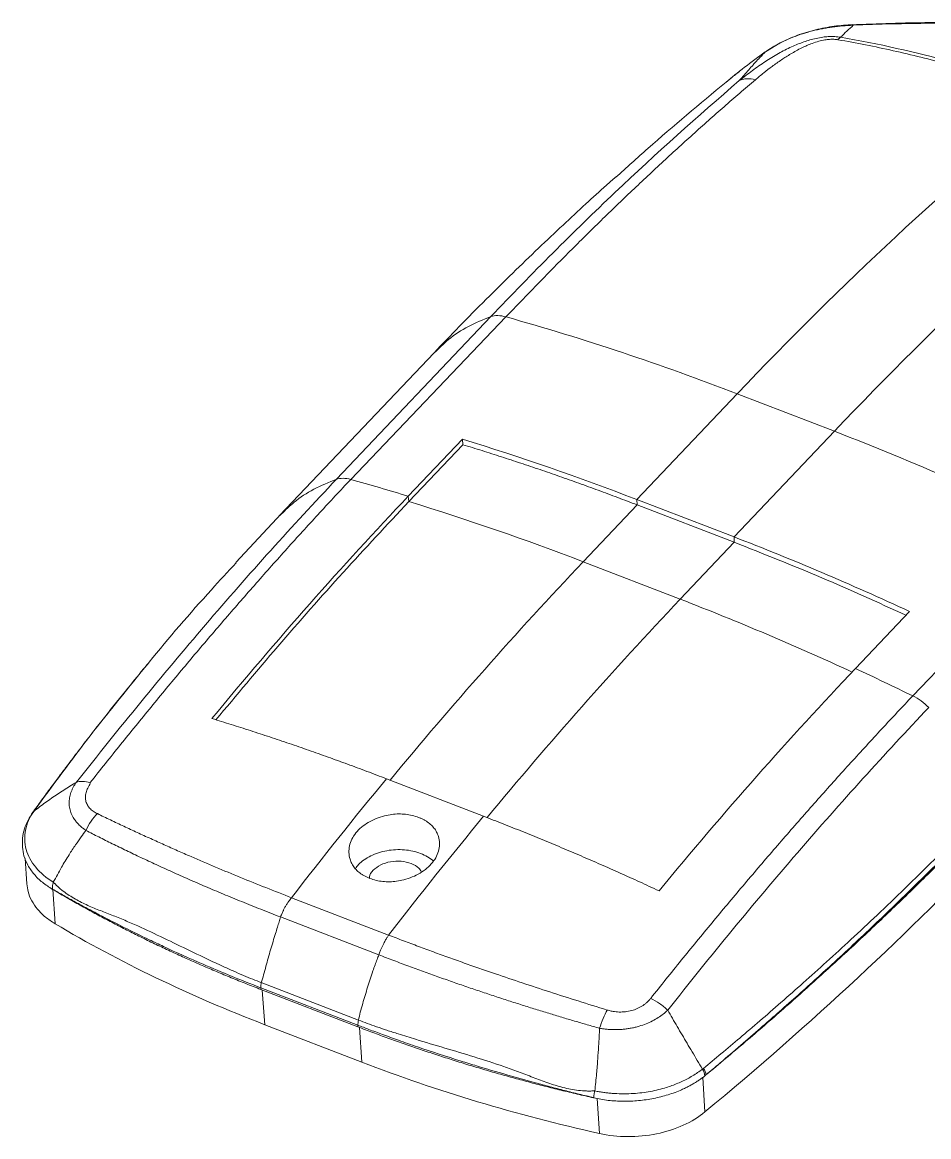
# Model space of a CAD drawing. Header units: inches. Extents: x 1127 to 2406, y 573 to 922.
# Drawn here: x 2356.93 to 2384.33, y 620.13 to 653.79 of the extents above; entities that cross this region are included whole.
import ezdxf

# ---------------------------------------------------------------- set-up
doc = ezdxf.new("R2010")
doc.units = ezdxf.units.IN

msp = doc.modelspace()

# ---------------------------------------------------------------- linework, layer by layer
at = {"color": 7, "linetype": 'Continuous', "lineweight": 15}
for p, q in [((2379.834, 653.169), (2379.39, 652.899)), ((2379.828, 653.164), (2379.832, 653.166)), ((2379.39, 652.899), (2379.314, 652.845)), ((2371.091, 644.902), (2366.423, 639.987)), ((2371.549, 644.892), (2366.856, 639.983)), ((2369.376, 643.811), (2364.708, 638.896)), ((2378.538, 642.569), (2375.506, 639.376)), ((2378.538, 642.569), (2381.474, 641.439)), ((2381.474, 641.439), (2378.441, 638.246)), ((2368.595, 639.476), (2370.231, 641.198)), ((2370.244, 641.033), (2368.611, 639.315)), ((2370.231, 641.198), (2370.244, 641.033)), ((2368.611, 639.315), (2368.595, 639.476)), ((2375.512, 639.213), (2375.506, 639.376)), ((2375.506, 639.376), (2378.441, 638.246)), ((2375.512, 639.213), (2373.88, 637.495)), ((2378.448, 638.083), (2375.512, 639.213)), ((2364.75, 638.939), (2363.387, 637.472)), ((2364.758, 638.931), (2364.714, 638.89)), ((2383.845, 633.444), (2388.539, 638.346)), ((2378.448, 638.083), (2376.816, 636.365)), ((2378.441, 638.246), (2378.448, 638.083)), ((2373.88, 637.495), (2376.816, 636.365)), ((2383.745, 635.994), (2382.109, 634.271)), ((2370.871, 629.809), (2367.936, 630.939)), ((2357.263, 629.951), (2357.241, 629.92)), ((2357.014, 628.532), (2357.066, 627.764)), ((2365.067, 627.349), (2368.002, 626.219)), ((2364.737, 626.766), (2367.708, 625.622)), ((2367.071, 623.497), (2364.136, 624.628)), ((2364.137, 624.577), (2364.136, 624.628)), ((2367.073, 623.446), (2364.137, 624.577)), ((2367.093, 623.65), (2364.153, 624.782)), ((2364.256, 623.512), (2367.191, 622.381)), ((2367.073, 623.446), (2367.071, 623.497)), ((2377.593, 621.994), (2377.559, 621.966))]:
    msp.add_line(p, q, dxfattribs=at)
at = {"color": 8, "linetype": 'Continuous', "lineweight": 15}
for p, q in [((2379.821, 653.16), (2379.828, 653.164)), ((2357.245, 629.917), (2357.273, 629.953)), ((2357.293, 629.982), (2357.267, 629.948)), ((2357.848, 627.602), (2357.919, 626.561)), ((2364.184, 624.559), (2364.256, 623.512)), ((2367.12, 623.429), (2367.191, 622.381)), ((2377.494, 621.921), (2377.564, 620.878)), ((2374.302, 621.284), (2374.374, 620.224))]:
    msp.add_line(p, q, dxfattribs=at)
at = {"color": 7, "linetype": 'Continuous', "lineweight": 15}
for centre, radius, start, end in [((2350.768, 570.685), 77.062, 68.87712, 74.35527), ((2349.938, 559.761), 87.554, 63.83926, 68.88822), ((2347.26, 569.627), 73.034, 73.0155, 74.43671), ((2345.75, 564.578), 78.155, 68.90446, 72.99179), ((2343.671, 551.433), 91.322, 63.90172, 65.10819)]:
    msp.add_arc(centre, radius, start, end, dxfattribs=at)
at = {"color": 8, "linetype": 'Continuous', "lineweight": 15}
for centre, radius, start, end in [((2467.16, 549.097), 128.512, 136.53914, 140.4671), ((2470.096, 547.966), 128.513, 136.53915, 140.46736), ((2345.87, 556.126), 86, 65.15208, 68.90993)]:
    msp.add_arc(centre, radius, start, end, dxfattribs=at)
at = {"color": 7, "linetype": 'Continuous', "lineweight": 15}
for points, knots in [([(2386.712, 653.77), (2385.93, 653.781), (2384.364, 653.803), (2382.784, 653.748), (2381.995, 653.72)], [0, 0, 0, 0, 0.499995, 1, 1, 1, 1]), ([(2382.036, 653.722), (2381.847, 653.71), (2381.468, 653.684), (2380.898, 653.572), (2380.336, 653.407), (2379.989, 653.242), (2379.815, 653.16)], [0, 0, 0, 0, 0.2481556, 0.4973886, 0.7479206, 1, 1, 1, 1]), ([(2382.046, 653.702), (2381.992, 653.7), (2381.885, 653.696), (2381.725, 653.685), (2381.568, 653.669), (2381.413, 653.65), (2381.261, 653.627), (2381.112, 653.6), (2380.909, 653.557), (2380.657, 653.493), (2380.361, 653.397), (2380.081, 653.287), (2379.907, 653.202), (2379.821, 653.16)], [0, 0, 0, 0, 0.07034, 0.139716, 0.208087, 0.275413, 0.341662, 0.406805, 0.470816, 0.608958, 0.743272, 0.873642, 1, 1, 1, 1]), ([(2381.661, 653.341), (2381.633, 653.345), (2381.576, 653.354), (2381.485, 653.361), (2381.389, 653.363), (2381.27, 653.359), (2381.112, 653.343), (2380.861, 653.298), (2380.537, 653.202), (2380.157, 653.046), (2379.769, 652.846), (2379.376, 652.605), (2378.981, 652.331), (2378.731, 652.132), (2378.601, 652.029)], [0, 0, 0, 0, 0.023316, 0.047593, 0.072759, 0.098802, 0.140373, 0.195066, 0.297767, 0.410938, 0.542141, 0.683827, 0.836362, 1, 1, 1, 1]), ([(2381.584, 653.266), (2381.564, 653.269), (2381.525, 653.275), (2381.462, 653.28), (2381.396, 653.281), (2381.329, 653.278), (2381.259, 653.271), (2381.149, 653.255), (2380.993, 653.219), (2380.756, 653.141), (2380.468, 653.014), (2380.163, 652.846), (2379.867, 652.657), (2379.598, 652.467), (2379.334, 652.264), (2379.171, 652.127), (2379.087, 652.056)], [0, 0, 0, 0, 0.01855, 0.037137, 0.056018, 0.075438, 0.09562, 0.116767, 0.173236, 0.238005, 0.35198, 0.488578, 0.609285, 0.743444, 0.86747, 1, 1, 1, 1]), ([(2379.821, 653.16), (2379.784, 653.14), (2379.71, 653.101), (2379.601, 653.037), (2379.492, 652.969), (2379.42, 652.92), (2379.384, 652.895)], [0, 0, 0, 0, 0.244653, 0.492928, 0.744742, 1, 1, 1, 1]), ([(2388.123, 651.467), (2387.993, 651.517), (2387.732, 651.616), (2387.338, 651.758), (2386.942, 651.897), (2386.409, 652.076), (2385.738, 652.287), (2384.92, 652.523), (2384.094, 652.74), (2383.259, 652.937), (2382.424, 653.115), (2381.863, 653.216), (2381.584, 653.266)], [0, 0, 0, 0, 0.06238, 0.124839, 0.187381, 0.250014, 0.375303, 0.500024, 0.626652, 0.752155, 0.876587, 1, 1, 1, 1]), ([(2388.233, 651.533), (2387.187, 651.935), (2386.114, 652.288), (2383.921, 652.893), (2382.801, 653.144), (2381.661, 653.341)], [0, 0, 0, 0, 0.5, 0.5, 1, 1, 1, 1]), ([(2378.203, 651.987), (2378.366, 652.122), (2378.559, 652.277), (2378.962, 652.589), (2379.173, 652.747), (2379.384, 652.895)], [0, 0, 0, 0, 0.5, 0.5, 1, 1, 1, 1]), ([(2379.384, 652.895), (2379.354, 652.864), (2379.289, 652.796), (2379.182, 652.682), (2379.079, 652.571), (2378.967, 652.449), (2378.85, 652.318), (2378.721, 652.171), (2378.638, 652.073), (2378.601, 652.029)], [0, 0, 0, 0, 0.119148, 0.257756, 0.415961, 0.512662, 0.682167, 0.858649, 1, 1, 1, 1]), ([(2378.606, 652.31), (2378.554, 652.269), (2378.407, 652.153), (2378.281, 652.049), (2378.2, 651.983)], [0, 0, 0, 0, 0.358497, 1, 1, 1, 1]), ([(2379.087, 652.056), (2378.999, 652.08), (2378.911, 652.09), (2378.745, 652.081), (2378.668, 652.061), (2378.601, 652.029)], [0, 0, 0, 0, 0.5, 0.5, 1, 1, 1, 1]), ([(2378.601, 652.029), (2377.352, 650.96), (2376.097, 649.836), (2373.59, 647.462), (2372.337, 646.213), (2371.091, 644.902)], [0, 0, 0, 0, 0.5, 0.5, 1, 1, 1, 1]), ([(2379.087, 652.056), (2378.929, 651.922), (2378.613, 651.652), (2378.14, 651.241), (2377.666, 650.824), (2377.193, 650.401), (2376.721, 649.973), (2376.248, 649.539), (2375.776, 649.099), (2375.304, 648.654), (2374.833, 648.203), (2374.362, 647.747), (2373.892, 647.285), (2373.422, 646.817), (2372.953, 646.344), (2372.484, 645.866), (2372.016, 645.382), (2371.705, 645.055), (2371.549, 644.892)], [0, 0, 0, 0, 0.062606, 0.125198, 0.187775, 0.250339, 0.312888, 0.375423, 0.437944, 0.500451, 0.562944, 0.625422, 0.687887, 0.750337, 0.812774, 0.875197, 0.937605, 1, 1, 1, 1]), ([(2374.868, 649.109), (2375.19, 649.401), (2376.266, 650.377), (2377.405, 651.324), (2378.203, 651.987)], [0, 0, 0, 0, 0.299305, 1, 1, 1, 1]), ([(2374.861, 649.117), (2374.769, 649.034), (2374.472, 648.768), (2373.943, 648.288), (2373.257, 647.654), (2372.518, 646.958), (2371.741, 646.21), (2370.94, 645.419), (2370.146, 644.615), (2369.627, 644.073), (2369.375, 643.809)], [0, 0, 0, 0, 0.050956, 0.164479, 0.288802, 0.422183, 0.562824, 0.708915, 0.858632, 1, 1, 1, 1]), ([(2371.091, 644.902), (2371.154, 644.924), (2371.226, 644.935), (2371.382, 644.931), (2371.465, 644.917), (2371.549, 644.892)], [0, 0, 0, 0, 0.5, 0.5, 1, 1, 1, 1]), ([(2370.244, 641.033), (2370.438, 640.973), (2370.826, 640.854), (2371.41, 640.667), (2371.995, 640.476), (2372.58, 640.279), (2373.165, 640.077), (2373.752, 639.869), (2374.338, 639.656), (2374.925, 639.438), (2375.317, 639.288), (2375.512, 639.213)], [0, 0, 0, 0, 0.111178, 0.22234, 0.333485, 0.444613, 0.555724, 0.666818, 0.777896, 0.888956, 1, 1, 1, 1]), ([(2366.423, 639.987), (2365.095, 638.589), (2363.777, 637.121), (2361.158, 634.063), (2359.857, 632.471), (2358.562, 630.833)], [0, 0, 0, 0, 0.5, 0.5, 1, 1, 1, 1]), ([(2366.856, 639.983), (2366.7, 639.817), (2366.388, 639.486), (2365.922, 638.982), (2365.455, 638.473), (2364.989, 637.959), (2364.524, 637.44), (2364.059, 636.915), (2363.594, 636.386), (2363.13, 635.852), (2362.667, 635.313), (2362.204, 634.769), (2361.742, 634.22), (2361.281, 633.666), (2360.82, 633.108), (2360.36, 632.544), (2359.9, 631.976), (2359.442, 631.404), (2359.137, 631.019), (2358.984, 630.826)], [0, 0, 0, 0, 0.05895, 0.117885, 0.176804, 0.235707, 0.294594, 0.353465, 0.41232, 0.47116, 0.529984, 0.588791, 0.647583, 0.706359, 0.765119, 0.823863, 0.882592, 0.941304, 1, 1, 1, 1]), ([(2362.781, 632.721), (2363.403, 633.464), (2364.679, 634.989), (2366.623, 637.19), (2367.949, 638.606), (2368.611, 639.315)], [0, 0, 0, 0, 0.321891, 0.660946, 1, 1, 1, 1]), ([(2378.448, 638.083), (2379.33, 637.735), (2381.06, 637.052), (2382.791, 636.266), (2383.638, 635.881)], [0, 0, 0, 0, 0.5103654, 1, 1, 1, 1]), ([(2360.749, 634.443), (2360.754, 634.449), (2361.353, 635.196), (2362.23, 636.206), (2363.143, 637.195), (2363.393, 637.465)], [0, 0, 0, 0, 0.0055599, 0.727595, 1, 1, 1, 1]), ([(2360.729, 634.418), (2360.684, 634.365), (2360.455, 634.091), (2359.987, 633.516), (2359.328, 632.692), (2358.8, 632.012), (2358.452, 631.555), (2358.268, 631.312), (2358.06, 631.036), (2357.816, 630.708), (2357.545, 630.34), (2357.357, 630.081), (2357.263, 629.951)], [0, 0, 0, 0, 0.036101, 0.18743, 0.389761, 0.592761, 0.644231, 0.695367, 0.755466, 0.82829, 0.91384, 1, 1, 1, 1]), ([(2375.923, 624.307), (2376.077, 624.5), (2376.385, 624.886), (2376.848, 625.459), (2377.312, 626.027), (2377.776, 626.59), (2378.241, 627.148), (2378.706, 627.701), (2379.172, 628.25), (2379.638, 628.792), (2380.104, 629.33), (2380.571, 629.863), (2381.038, 630.39), (2381.505, 630.913), (2381.973, 631.43), (2382.441, 631.941), (2382.909, 632.448), (2383.377, 632.949), (2383.689, 633.279), (2383.845, 633.444)], [0, 0, 0, 0, 0.058938, 0.117861, 0.17677, 0.235665, 0.294545, 0.353411, 0.412263, 0.4711, 0.529924, 0.588733, 0.647528, 0.706308, 0.765075, 0.823827, 0.882566, 0.94129, 1, 1, 1, 1]), ([(2384.326, 633.092), (2384.257, 633.165), (2384.18, 633.233), (2384.016, 633.353), (2383.929, 633.404), (2383.845, 633.443)], [0, 0, 0, 0, 0.5, 0.5, 1, 1, 1, 1]), ([(2376.438, 623.949), (2377.731, 625.588), (2379.04, 627.177), (2381.674, 630.229), (2383, 631.695), (2384.326, 633.092)], [0, 0, 0, 0, 0.5, 0.5, 1, 1, 1, 1]), ([(2367.936, 630.939), (2367.739, 631.014), (2367.346, 631.165), (2366.758, 631.383), (2366.17, 631.597), (2365.583, 631.805), (2364.996, 632.007), (2364.411, 632.204), (2363.826, 632.395), (2363.243, 632.581), (2362.855, 632.7), (2362.661, 632.76)], [0, 0, 0, 0, 0.111312, 0.222574, 0.333785, 0.444946, 0.556057, 0.667117, 0.778128, 0.889089, 1, 1, 1, 1]), ([(2358.562, 630.833), (2358.498, 630.794), (2358.369, 630.716), (2358.18, 630.597), (2357.993, 630.475), (2357.809, 630.35), (2357.627, 630.221), (2357.447, 630.089), (2357.331, 629.999), (2357.273, 629.953)], [0, 0, 0, 0, 0.136273, 0.274574, 0.414997, 0.557643, 0.702616, 0.850029, 1, 1, 1, 1]), ([(2358.562, 630.833), (2358.546, 630.809), (2358.512, 630.76), (2358.469, 630.685), (2358.431, 630.608), (2358.4, 630.529), (2358.375, 630.449), (2358.357, 630.369), (2358.346, 630.287), (2358.343, 630.206), (2358.348, 630.124), (2358.365, 630.017), (2358.405, 629.885), (2358.477, 629.751), (2358.561, 629.636), (2358.65, 629.54), (2358.748, 629.455), (2358.819, 629.404), (2358.852, 629.381)], [0, 0, 0, 0, 0.04896, 0.098154, 0.147703, 0.197625, 0.247855, 0.29836, 0.349155, 0.400277, 0.451764, 0.503578, 0.606539, 0.710572, 0.783916, 0.860375, 0.935623, 1, 1, 1, 1]), ([(2358.984, 630.826), (2358.903, 630.848), (2358.824, 630.861), (2358.681, 630.863), (2358.616, 630.853), (2358.562, 630.833)], [0, 0, 0, 0, 0.5, 0.5, 1, 1, 1, 1]), ([(2358.984, 630.826), (2358.983, 630.819), (2358.981, 630.805), (2358.973, 630.782), (2358.963, 630.761), (2358.946, 630.732), (2358.921, 630.688), (2358.89, 630.628), (2358.855, 630.535), (2358.831, 630.419), (2358.841, 630.285), (2358.884, 630.162), (2358.96, 630.053), (2359.063, 629.959), (2359.153, 629.912), (2359.198, 629.888)], [0, 0, 0, 0, 0.019265, 0.039784, 0.061737, 0.078831, 0.121858, 0.184912, 0.247339, 0.375923, 0.503952, 0.627419, 0.75191, 0.874875, 1, 1, 1, 1]), ([(2377.519, 622.193), (2377.695, 622.34), (2378.063, 622.644), (2378.629, 623.121), (2379.233, 623.637), (2379.873, 624.192), (2380.547, 624.786), (2381.253, 625.421), (2381.999, 626.103), (2382.789, 626.842), (2383.628, 627.646), (2384.513, 628.514), (2385.441, 629.447), (2386.063, 630.096), (2386.383, 630.43)], [0, 0, 0, 0, 0.05545, 0.115385, 0.179802, 0.248699, 0.322075, 0.399928, 0.482256, 0.571758, 0.668283, 0.77183, 0.882401, 1, 1, 1, 1]), ([(2377.593, 621.998), (2377.736, 622.118), (2378.089, 622.413), (2378.639, 622.884), (2379.213, 623.382), (2379.963, 624.039), (2380.681, 624.678), (2381.442, 625.371), (2382.253, 626.121), (2383.276, 627.091), (2384.427, 628.219), (2385.472, 629.274), (2386.125, 629.956), (2386.438, 630.283)], [0, 0, 0, 0, 0.044959, 0.111029, 0.174982, 0.229152, 0.353739, 0.410672, 0.482313, 0.62621, 0.760456, 0.885053, 1, 1, 1, 1]), ([(2386.443, 630.239), (2386.274, 630.061), (2385.934, 629.705), (2385.417, 629.174), (2384.894, 628.645), (2384.366, 628.118), (2383.833, 627.594), (2383.294, 627.073), (2382.749, 626.554), (2382.199, 626.037), (2381.643, 625.523), (2381.081, 625.011), (2380.514, 624.502), (2379.941, 623.995), (2379.363, 623.491), (2378.779, 622.99), (2378.19, 622.49), (2377.792, 622.159), (2377.593, 621.994)], [0, 0, 0, 0, 0.06256, 0.125097, 0.187612, 0.250111, 0.312595, 0.375069, 0.437536, 0.5, 0.562464, 0.624931, 0.687405, 0.749889, 0.812388, 0.874903, 0.93744, 1, 1, 1, 1]), ([(2357.251, 629.934), (2357.199, 629.855), (2357.092, 629.694), (2356.988, 629.427), (2356.925, 629.142), (2356.932, 628.948), (2356.935, 628.848)], [0, 0, 0, 0, 0.236125, 0.481555, 0.736245, 1, 1, 1, 1]), ([(2357.867, 627.814), (2357.654, 627.947), (2357.475, 628.099), (2357.197, 628.434), (2357.1, 628.616), (2356.994, 628.997), (2356.987, 629.194), (2357.064, 629.584), (2357.147, 629.776), (2357.273, 629.953)], [0, 0, 0, 0, 0.25, 0.25, 0.5, 0.5, 0.75, 0.75, 1, 1, 1, 1]), ([(2359.198, 629.888), (2359.13, 629.823), (2359.065, 629.744), (2358.947, 629.571), (2358.894, 629.477), (2358.852, 629.381)], [0, 0, 0, 0, 0.5, 0.5, 1, 1, 1, 1]), ([(2359.198, 629.888), (2359.331, 629.824), (2359.597, 629.696), (2360, 629.506), (2360.403, 629.318), (2360.808, 629.133), (2361.213, 628.949), (2361.62, 628.768), (2362.137, 628.542), (2362.769, 628.272), (2363.523, 627.959), (2364.288, 627.651), (2364.807, 627.45), (2365.067, 627.349)], [0, 0, 0, 0, 0.073194, 0.145793, 0.217803, 0.289232, 0.360087, 0.430378, 0.500112, 0.625509, 0.750588, 0.875401, 1, 1, 1, 1]), ([(2367.432, 627.932), (2367.404, 627.943), (2367.348, 627.966), (2367.27, 628.005), (2367.197, 628.047), (2367.131, 628.094), (2367.07, 628.143), (2367.016, 628.196), (2366.968, 628.253), (2366.925, 628.314), (2366.889, 628.377), (2366.858, 628.445), (2366.82, 628.555), (2366.794, 628.712), (2366.811, 628.915), (2366.881, 629.117), (2367.005, 629.307), (2367.173, 629.481), (2367.382, 629.627), (2367.62, 629.743), (2367.863, 629.82), (2368.095, 629.866), (2368.309, 629.883), (2368.517, 629.872), (2368.721, 629.837), (2368.846, 629.794), (2368.909, 629.772)], [0, 0, 0, 0, 0.0235599, 0.046562, 0.0691171, 0.0913432, 0.1133633, 0.1353038, 0.1572928, 0.1794571, 0.2019208, 0.2248033, 0.2482172, 0.3115943, 0.3740228, 0.4368817, 0.5001806, 0.5634311, 0.6262421, 0.6885493, 0.7518375, 0.8026014, 0.8514797, 0.8997801, 0.9488561, 1, 1, 1, 1]), ([(2368.909, 629.772), (2368.938, 629.761), (2368.994, 629.738), (2369.072, 629.699), (2369.144, 629.657), (2369.211, 629.611), (2369.271, 629.562), (2369.326, 629.509), (2369.374, 629.453), (2369.416, 629.394), (2369.453, 629.331), (2369.483, 629.264), (2369.521, 629.155), (2369.547, 629.001), (2369.529, 628.8), (2369.459, 628.6), (2369.335, 628.41), (2369.167, 628.236), (2368.958, 628.089), (2368.72, 627.971), (2368.477, 627.891), (2368.245, 627.843), (2368.032, 627.824), (2367.824, 627.833), (2367.621, 627.867), (2367.496, 627.91), (2367.432, 627.932)], [0, 0, 0, 0, 0.023592, 0.046623, 0.069204, 0.091452, 0.113489, 0.135443, 0.15744, 0.179609, 0.202073, 0.224951, 0.248356, 0.311624, 0.373948, 0.436744, 0.500008, 0.563293, 0.626167, 0.688578, 0.751976, 0.802754, 0.851625, 0.899896, 0.948923, 1, 1, 1, 1]), ([(2376.175, 627.556), (2375.979, 627.646), (2375.587, 627.827), (2374.998, 628.093), (2374.409, 628.354), (2373.82, 628.609), (2373.23, 628.86), (2372.64, 629.105), (2372.051, 629.345), (2371.461, 629.58), (2371.068, 629.733), (2370.871, 629.809)], [0, 0, 0, 0, 0.110911, 0.221872, 0.332883, 0.443943, 0.555054, 0.666215, 0.777426, 0.888688, 1, 1, 1, 1]), ([(2358.852, 629.381), (2358.805, 629.318), (2358.698, 629.175), (2358.527, 628.929), (2358.326, 628.622), (2358.097, 628.246), (2357.948, 627.965), (2357.867, 627.814)], [0, 0, 0, 0, 0.126994, 0.286486, 0.483176, 0.720274, 1, 1, 1, 1]), ([(2358.852, 629.381), (2358.982, 629.315), (2359.246, 629.18), (2359.653, 628.977), (2360.078, 628.77), (2360.52, 628.559), (2360.98, 628.344), (2361.459, 628.126), (2361.957, 627.905), (2362.474, 627.681), (2363.01, 627.455), (2363.566, 627.226), (2364.143, 626.996), (2364.537, 626.843), (2364.737, 626.766)], [0, 0, 0, 0, 0.071572, 0.145283, 0.221136, 0.299129, 0.379263, 0.461535, 0.545946, 0.632494, 0.721177, 0.811995, 0.90494, 1, 1, 1, 1]), ([(2357.844, 627.6), (2357.738, 627.668), (2357.525, 627.807), (2357.277, 628.054), (2357.089, 628.323), (2356.97, 628.599), (2356.947, 628.786), (2356.937, 628.873)], [0, 0, 0, 0, 0.20529, 0.411361, 0.616099, 0.821394, 1, 1, 1, 1]), ([(2368.969, 628.685), (2368.892, 628.711), (2368.737, 628.762), (2368.479, 628.799), (2368.213, 628.804), (2367.947, 628.774), (2367.692, 628.71), (2367.458, 628.616), (2367.255, 628.495), (2367.097, 628.363), (2367.03, 628.267), (2367, 628.224)], [0, 0, 0, 0, 0.113932, 0.227865, 0.341797, 0.45573, 0.569662, 0.683595, 0.797527, 0.91146, 1, 1, 1, 1]), ([(2369.354, 628.452), (2369.352, 628.454), (2369.308, 628.506), (2369.181, 628.589), (2369.04, 628.653), (2368.969, 628.685)], [0, 0, 0, 0, 0.019411, 0.509705, 1, 1, 1, 1]), ([(2368.682, 628.383), (2368.584, 628.411), (2368.389, 628.467), (2368.055, 628.446), (2367.749, 628.35), (2367.527, 628.185), (2367.413, 628.031), (2367.419, 627.944), (2367.421, 627.928)], [0, 0, 0, 0, 0.191286, 0.382571, 0.573857, 0.765143, 0.956428, 1, 1, 1, 1]), ([(2368.996, 628.124), (2368.973, 628.166), (2368.914, 628.275), (2368.77, 628.342), (2368.682, 628.383)], [0, 0, 0, 0, 0.389909, 1, 1, 1, 1]), ([(2357.071, 627.766), (2357.079, 627.687), (2357.097, 627.513), (2357.206, 627.253), (2357.381, 626.995), (2357.616, 626.758), (2357.818, 626.626), (2357.919, 626.561)], [0, 0, 0, 0, 0.171426, 0.37857, 0.585713, 0.792857, 1, 1, 1, 1]), ([(2357.867, 627.814), (2357.863, 627.799), (2357.854, 627.771), (2357.845, 627.728), (2357.84, 627.685), (2357.839, 627.645), (2357.842, 627.62), (2357.843, 627.608)], [0, 0, 0, 0, 0.198823, 0.399912, 0.601567, 0.802068, 1, 1, 1, 1]), ([(2364.136, 624.628), (2364.136, 624.628), (2363.545, 624.855), (2362.553, 625.259), (2361.445, 625.756), (2360.392, 626.255), (2359.624, 626.639), (2358.891, 627.025), (2358.536, 627.216), (2358.186, 627.41), (2357.957, 627.542), (2357.843, 627.608)], [0, 0, 0, 0, 0.0000045, 0.2623462, 0.4482146, 0.5163205, 0.7620136, 0.8219531, 0.8819134, 0.9411968, 1, 1, 1, 1]), ([(2364.137, 624.577), (2363.987, 624.635), (2363.687, 624.752), (2363.242, 624.931), (2362.801, 625.114), (2362.365, 625.301), (2361.933, 625.491), (2361.504, 625.686), (2361.081, 625.883), (2360.661, 626.085), (2360.246, 626.29), (2359.835, 626.499), (2359.428, 626.712), (2359.025, 626.928), (2358.627, 627.148), (2358.233, 627.372), (2357.974, 627.523), (2357.844, 627.6)], [0, 0, 0, 0, 0.066832, 0.133593, 0.200294, 0.266947, 0.333561, 0.400147, 0.466718, 0.533282, 0.599853, 0.666439, 0.733053, 0.799706, 0.866407, 0.933168, 1, 1, 1, 1]), ([(2364.153, 624.782), (2364.067, 624.816), (2363.887, 624.886), (2363.609, 625.002), (2363.311, 625.13), (2362.939, 625.298), (2362.398, 625.55), (2361.701, 625.889), (2360.911, 626.271), (2360.255, 626.57), (2359.731, 626.788), (2359.337, 626.937), (2358.953, 627.091), (2358.577, 627.275), (2358.269, 627.464), (2358.062, 627.626), (2357.963, 627.718), (2357.916, 627.765), (2357.893, 627.79), (2357.879, 627.804), (2357.87, 627.811), (2357.867, 627.814)], [0, 0, 0, 0, 0.038183, 0.079723, 0.124623, 0.173143, 0.249378, 0.374198, 0.498921, 0.623418, 0.685592, 0.747739, 0.809836, 0.872022, 0.934917, 0.967076, 0.983466, 0.991759, 0.995096, 0.998156, 1, 1, 1, 1]), ([(2365.067, 627.349), (2365.053, 627.332), (2365.023, 627.296), (2364.977, 627.234), (2364.929, 627.162), (2364.881, 627.085), (2364.838, 627.006), (2364.798, 626.921), (2364.765, 626.84), (2364.744, 626.786), (2364.737, 626.766)], [0, 0, 0, 0, 0.108413, 0.22792, 0.358519, 0.500211, 0.628435, 0.75015, 0.908087, 1, 1, 1, 1]), ([(2364.737, 626.766), (2364.722, 626.718), (2364.691, 626.614), (2364.64, 626.448), (2364.551, 626.166), (2364.456, 625.856), (2364.361, 625.525), (2364.293, 625.271), (2364.226, 625.022), (2364.176, 624.859), (2364.153, 624.782)], [0, 0, 0, 0, 0.072138, 0.155226, 0.249279, 0.498216, 0.623134, 0.74809, 0.881219, 1, 1, 1, 1]), ([(2367.708, 625.622), (2367.715, 625.642), (2367.733, 625.697), (2367.767, 625.777), (2367.806, 625.863), (2367.847, 625.953), (2367.894, 626.047), (2367.948, 626.14), (2367.985, 626.193), (2368.002, 626.219)], [0, 0, 0, 0, 0.091351, 0.249869, 0.371323, 0.49983, 0.680867, 0.847591, 1, 1, 1, 1]), ([(2368.002, 626.219), (2368.151, 626.161), (2368.45, 626.047), (2368.903, 625.877), (2369.359, 625.708), (2369.82, 625.541), (2370.285, 625.375), (2370.754, 625.21), (2371.338, 625.009), (2372.044, 624.772), (2372.879, 624.498), (2373.733, 624.226), (2374.313, 624.046), (2374.606, 623.955)], [0, 0, 0, 0, 0.071174, 0.142411, 0.213723, 0.285117, 0.356604, 0.428194, 0.499895, 0.622283, 0.746401, 0.872293, 1, 1, 1, 1]), ([(2367.708, 625.622), (2367.689, 625.575), (2367.649, 625.475), (2367.589, 625.312), (2367.491, 625.033), (2367.391, 624.725), (2367.291, 624.397), (2367.215, 624.146), (2367.145, 623.898), (2367.11, 623.73), (2367.093, 623.65)], [0, 0, 0, 0, 0.072138, 0.155225, 0.249278, 0.498215, 0.623133, 0.748089, 0.881219, 1, 1, 1, 1]), ([(2367.708, 625.622), (2367.858, 625.564), (2368.157, 625.449), (2368.605, 625.281), (2369.05, 625.118), (2369.491, 624.96), (2369.927, 624.806), (2370.359, 624.657), (2370.786, 624.513), (2371.208, 624.373), (2371.624, 624.237), (2372.035, 624.106), (2372.44, 623.979), (2372.84, 623.856), (2373.233, 623.737), (2373.62, 623.622), (2374, 623.511), (2374.253, 623.439), (2374.377, 623.403)], [0, 0, 0, 0, 0.071236, 0.141317, 0.21024, 0.277999, 0.344592, 0.410018, 0.474277, 0.537368, 0.59929, 0.660043, 0.719627, 0.778042, 0.835287, 0.891361, 0.946265, 1, 1, 1, 1]), ([(2374.606, 623.955), (2374.625, 623.95), (2374.664, 623.938), (2374.724, 623.924), (2374.795, 623.91), (2374.877, 623.899), (2375.002, 623.892), (2375.16, 623.898), (2375.346, 623.933), (2375.52, 623.994), (2375.652, 624.065), (2375.746, 624.131), (2375.811, 624.186), (2375.871, 624.244), (2375.905, 624.286), (2375.923, 624.307)], [0, 0, 0, 0, 0.041916, 0.083615, 0.125227, 0.1882, 0.250548, 0.375505, 0.500446, 0.625283, 0.75007, 0.812141, 0.874991, 0.937285, 1, 1, 1, 1]), ([(2375.923, 624.307), (2376.012, 624.265), (2376.103, 624.212), (2376.279, 624.09), (2376.363, 624.021), (2376.438, 623.949)], [0, 0, 0, 0, 0.5, 0.5, 1, 1, 1, 1]), ([(2374.606, 623.955), (2374.564, 623.879), (2374.523, 623.792), (2374.445, 623.603), (2374.409, 623.503), (2374.377, 623.403)], [0, 0, 0, 0, 0.5, 0.5, 1, 1, 1, 1]), ([(2374.377, 623.403), (2374.415, 623.397), (2374.492, 623.385), (2374.609, 623.373), (2374.728, 623.365), (2374.849, 623.362), (2374.971, 623.365), (2375.093, 623.373), (2375.216, 623.387), (2375.338, 623.407), (2375.459, 623.433), (2375.609, 623.474), (2375.785, 623.535), (2375.977, 623.622), (2376.15, 623.723), (2376.305, 623.832), (2376.394, 623.91), (2376.438, 623.949)], [0, 0, 0, 0, 0.0521048, 0.1043578, 0.1567928, 0.2094703, 0.2624495, 0.3156974, 0.3691737, 0.4228643, 0.4767771, 0.5309304, 0.6283011, 0.7251645, 0.8188042, 0.9103897, 1, 1, 1, 1]), ([(2376.438, 623.949), (2376.485, 623.868), (2376.58, 623.703), (2376.725, 623.455), (2376.873, 623.204), (2377.023, 622.95), (2377.176, 622.693), (2377.332, 622.432), (2377.436, 622.257), (2377.488, 622.169)], [0, 0, 0, 0, 0.136449, 0.274865, 0.415344, 0.557987, 0.702901, 0.850199, 1, 1, 1, 1]), ([(2367.071, 623.497), (2367.182, 623.455), (2367.429, 623.36), (2367.84, 623.208), (2368.328, 623.031), (2369.114, 622.757), (2369.902, 622.499), (2370.805, 622.223), (2371.553, 622.003), (2372.296, 621.795), (2372.881, 621.638), (2373.321, 621.523), (2373.759, 621.413), (2374.053, 621.344), (2374.199, 621.309)], [0, 0, 0, 0, 0.0493759, 0.1095641, 0.1805651, 0.2623783, 0.4501971, 0.5163477, 0.642734, 0.7620436, 0.8223878, 0.8819303, 0.9411269, 1, 1, 1, 1]), ([(2367.093, 623.65), (2367.179, 623.617), (2367.36, 623.549), (2367.645, 623.448), (2367.957, 623.341), (2368.35, 623.214), (2368.933, 623.033), (2369.699, 622.808), (2370.59, 622.543), (2371.334, 622.302), (2371.927, 622.091), (2372.368, 621.919), (2372.812, 621.75), (2373.268, 621.607), (2373.662, 621.53), (2373.944, 621.509), (2374.089, 621.508), (2374.16, 621.51), (2374.197, 621.511), (2374.218, 621.512), (2374.231, 621.511), (2374.235, 621.51)], [0, 0, 0, 0, 0.038238, 0.079771, 0.124604, 0.174258, 0.249337, 0.374136, 0.498842, 0.623332, 0.685505, 0.747659, 0.809794, 0.872012, 0.934928, 0.967104, 0.983487, 0.99177, 0.995103, 0.998148, 1, 1, 1, 1]), ([(2374.199, 621.301), (2374.033, 621.339), (2373.702, 621.415), (2373.208, 621.533), (2372.717, 621.655), (2372.229, 621.782), (2371.744, 621.913), (2371.263, 622.048), (2370.785, 622.186), (2370.309, 622.329), (2369.837, 622.477), (2369.369, 622.628), (2368.903, 622.783), (2368.44, 622.943), (2367.981, 623.106), (2367.525, 623.274), (2367.223, 623.389), (2367.073, 623.446)], [0, 0, 0, 0, 0.066832, 0.133593, 0.200294, 0.266947, 0.333561, 0.400147, 0.466718, 0.533282, 0.599853, 0.666439, 0.733053, 0.799706, 0.866407, 0.933168, 1, 1, 1, 1]), ([(2374.377, 623.403), (2374.374, 623.322), (2374.366, 623.139), (2374.348, 622.831), (2374.322, 622.456), (2374.286, 622.008), (2374.253, 621.685), (2374.235, 621.51)], [0, 0, 0, 0, 0.129554, 0.290197, 0.486965, 0.722839, 1, 1, 1, 1]), ([(2374.235, 621.51), (2374.28, 621.502), (2374.368, 621.485), (2374.501, 621.465), (2374.629, 621.449), (2374.81, 621.432), (2375.043, 621.421), (2375.41, 621.427), (2375.85, 621.475), (2376.308, 621.581), (2376.702, 621.72), (2376.981, 621.848), (2377.191, 621.966), (2377.345, 622.063), (2377.44, 622.133), (2377.488, 622.169)], [0, 0, 0, 0, 0.040129, 0.078942, 0.116188, 0.151626, 0.234164, 0.313592, 0.459605, 0.603465, 0.712871, 0.824699, 0.880981, 0.939615, 1, 1, 1, 1]), ([(2377.559, 621.966), (2377.53, 621.943), (2377.471, 621.898), (2377.379, 621.833), (2377.283, 621.77), (2377.182, 621.711), (2377.078, 621.654), (2376.971, 621.6), (2376.767, 621.506), (2376.453, 621.388), (2376.014, 621.278), (2375.557, 621.211), (2375.171, 621.195), (2374.865, 621.206), (2374.638, 621.225), (2374.415, 621.256), (2374.271, 621.286), (2374.199, 621.301)], [0, 0, 0, 0, 0.035857, 0.071554, 0.10716, 0.142746, 0.178383, 0.214141, 0.250089, 0.37487, 0.499789, 0.624686, 0.749444, 0.812419, 0.874918, 0.937319, 1, 1, 1, 1]), ([(2374.235, 621.51), (2374.231, 621.496), (2374.224, 621.467), (2374.214, 621.424), (2374.207, 621.383), (2374.202, 621.344), (2374.2, 621.321), (2374.199, 621.31)], [0, 0, 0, 0, 0.197312, 0.397642, 0.599339, 0.800689, 1, 1, 1, 1]), ([(2374.374, 620.224), (2374.647, 620.163), (2374.936, 620.131), (2375.521, 620.128), (2375.817, 620.157), (2376.385, 620.274), (2376.658, 620.361), (2377.154, 620.586), (2377.377, 620.723), (2377.564, 620.878)], [0, 0, 0, 0, 0.25, 0.25, 0.5, 0.5, 0.75, 0.75, 1, 1, 1, 1])]:
    msp.add_open_spline(points, degree=3, knots=knots, dxfattribs=at)
for points in [[(2382.046, 653.702), (2383.606, 653.769), (2385.16, 653.785), (2386.702, 653.751)], [(2381.661, 653.341), (2381.79, 653.465), (2381.917, 653.586), (2382.046, 653.702)], [(2381.661, 653.341), (2381.636, 653.322), (2381.61, 653.296), (2381.584, 653.266)], [(2388.123, 651.467), (2384.933, 648.902), (2381.723, 645.922), (2378.538, 642.569)], [(2391.058, 650.337), (2387.868, 647.771), (2384.658, 644.791), (2381.474, 641.439)], [(2370.231, 641.198), (2371.979, 640.664), (2373.74, 640.056), (2375.506, 639.376)], [(2366.423, 639.987), (2366.543, 640.029), (2366.695, 640.028), (2366.856, 639.983)], [(2362.661, 632.76), (2364.622, 635.136), (2366.603, 637.379), (2368.595, 639.476)], [(2378.441, 638.246), (2380.207, 637.566), (2381.977, 636.814), (2383.745, 635.994)], [(2382.109, 634.271), (2380.118, 632.175), (2378.136, 629.932), (2376.175, 627.556)], [(2367.936, 630.939), (2366.974, 629.774), (2366.017, 628.577), (2365.067, 627.349)], [(2357.273, 629.953), (2357.28, 629.963), (2357.287, 629.972), (2357.293, 629.982)], [(2370.871, 629.809), (2369.909, 628.644), (2368.953, 627.446), (2368.002, 626.219)], [(2377.564, 620.878), (2380.764, 623.527), (2383.734, 626.292), (2386.453, 629.155)], [(2357.919, 626.561), (2359.863, 625.407), (2361.988, 624.385), (2364.256, 623.512)], [(2364.153, 624.782), (2364.139, 624.727), (2364.134, 624.674), (2364.136, 624.628)], [(2367.071, 623.497), (2367.071, 623.543), (2367.078, 623.596), (2367.093, 623.65)], [(2367.191, 622.381), (2369.458, 621.508), (2371.868, 620.784), (2374.374, 620.224)], [(2377.488, 622.169), (2377.498, 622.177), (2377.508, 622.185), (2377.519, 622.193)], [(2377.488, 622.169), (2377.529, 622.102), (2377.555, 622.027), (2377.559, 621.966)], [(2377.593, 621.998), (2377.587, 622.057), (2377.56, 622.13), (2377.519, 622.193)]]:
    msp.add_open_spline(points, degree=3, dxfattribs=at)
at = {"color": 8, "linetype": 'Continuous', "lineweight": 15}
for points, knots in [([(2382.023, 653.72), (2382.024, 653.72), (2382.031, 653.725), (2382.039, 653.713), (2382.046, 653.702)], [0, 0, 0, 0, 0.136709, 1, 1, 1, 1]), ([(2371.091, 644.902), (2370.86, 644.808), (2370.398, 644.621), (2369.827, 644.249), (2369.521, 643.944), (2369.382, 643.805)], [0, 0, 0, 0, 0.3531, 0.705858, 1, 1, 1, 1]), ([(2366.423, 639.987), (2366.192, 639.893), (2365.73, 639.705), (2365.175, 639.346), (2364.883, 639.055), (2364.758, 638.931)], [0, 0, 0, 0, 0.364093, 0.727832, 1, 1, 1, 1]), ([(2357.293, 629.982), (2357.847, 630.736), (2358.949, 632.237), (2360.151, 633.71), (2360.749, 634.443)], [0, 0, 0, 0, 0.501913, 1, 1, 1, 1])]:
    msp.add_open_spline(points, degree=3, knots=knots, dxfattribs=at)

doc.saveas('drawing.dxf')
